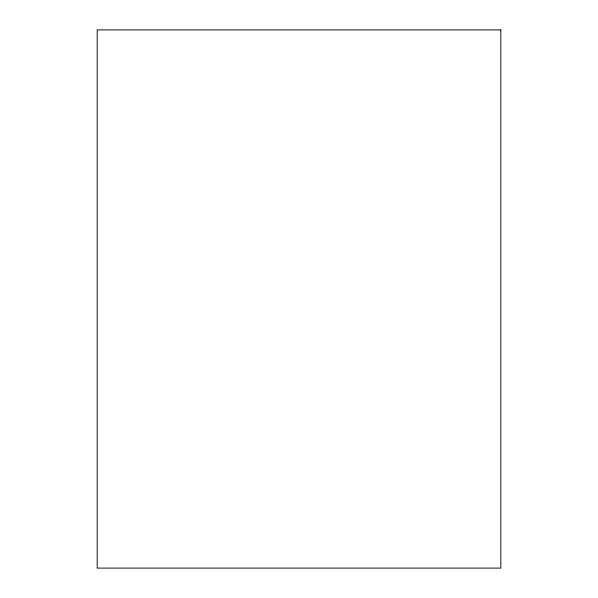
<?xml version="1.0" encoding="UTF-8"?>
<svg xmlns="http://www.w3.org/2000/svg" width="598" height="598" viewBox="0 0 598 598"><rect width="100%" height="100%" fill="white"/><g stroke="black" fill="none" stroke-linecap="round" stroke-linejoin="round"><path stroke-width="0.9" d="M500.825 29.9L97.175 29.9L97.175 568.1L500.825 568.1L500.825 29.9"/></g></svg>
